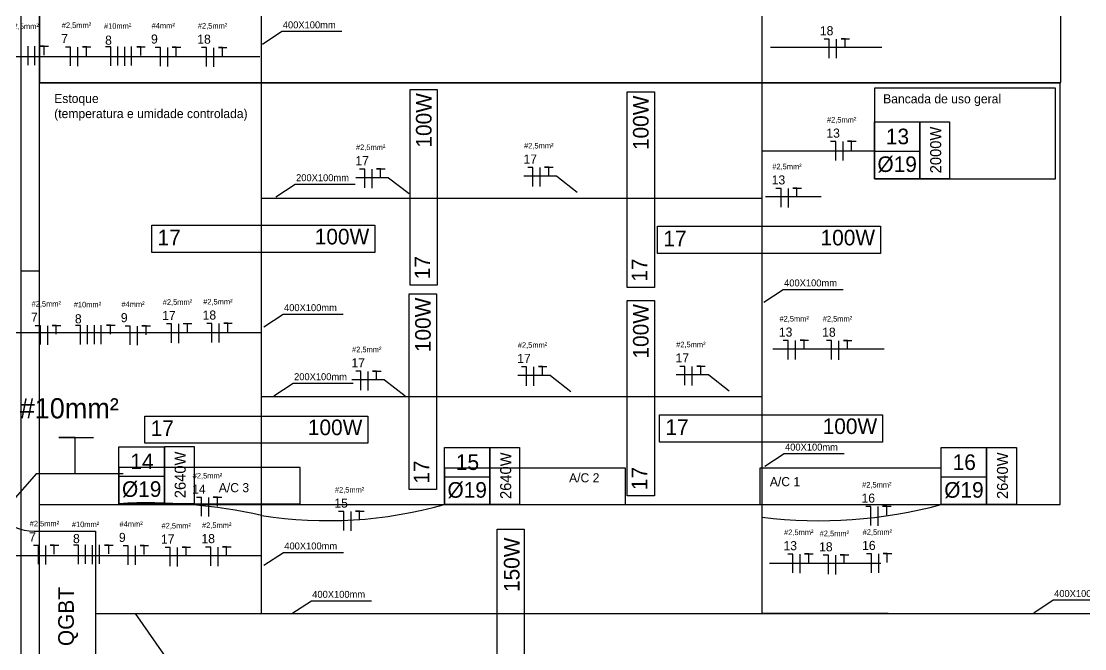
# Model space of a CAD drawing. Extents: x -4780 to 4154, y -1673 to 3208.
# Drawn here: x 150.9 to 216.4, y -405.2 to -366.5 of the extents above; entities that cross this region are included whole.
import ezdxf

# ---------------------------------------------------------------- set-up
doc = ezdxf.new("R2010")
doc.units = 0
doc.header["$MEASUREMENT"] = 0
for name, color, linetype in [('Condutores', 6, 'Continuous'), ('eletrico', 3, 'Continuous'), ('ELETROCALHAS', 3, 'TRACKS'), ('ELÉTRICO', 3, 'Continuous'), ('FUND-ESTACA20T', 30, 'Continuous'), ('MAQUINAS', 7, 'Continuous'), ('PENA02', 2, 'Continuous'), ('pena06', 4, 'Continuous')]:
    doc.layers.add(name, color=color, linetype=linetype)
doc.styles.add('CALIXTO', font='txt')
doc.styles.add('PADRÃO', font='', dxfattribs={"height": 0.2})
doc.styles.add('REGUA80', font='GOTHIC.TTF')
doc.styles.get('PADRÃO').set_extended_font_data('AvantGarde Bk BT')
doc.linetypes.add('TRACKS', pattern='A,0.15,[130,ltypeshp.shx,S=0.25,R=0,X=0,Y=0],0.15', length=0.3)

msp = doc.modelspace()

# ---------------------------------------------------------------- linework, layer by layer
at = {"layer": 'Condutores', "ltscale": 0.015}
for p, q in [((151.279, -369.214), (151.279, -368.043)), ((151.698, -369.205), (151.698, -368.033)), ((152.267, -368.042), (152.018, -368.042)), ((152.018, -368.042), (152.543, -368.042)), ((152.267, -368.588), (152.267, -368.042)), ((153.899, -368.096), (153.586, -368.096)), ((153.899, -369.257), (153.899, -368.096)), ((154.352, -369.274), (154.352, -368.102)), ((154.876, -368.081), (154.627, -368.081)), ((154.627, -368.081), (155.152, -368.081)), ((154.876, -368.627), (154.876, -368.081)), ((156.374, -368.089), (156.061, -368.089)), ((156.374, -369.25), (156.374, -368.089)), ((156.804, -369.237), (156.804, -368.066)), ((157.237, -369.246), (157.237, -368.074)), ((157.656, -369.236), (157.656, -368.065)), ((158.225, -368.074), (157.976, -368.074)), ((157.976, -368.074), (158.501, -368.074)), ((158.225, -368.62), (158.225, -368.074)), ((159.434, -368.121), (159.12, -368.121)), ((159.434, -369.282), (159.434, -368.121)), ((159.887, -369.299), (159.887, -368.127)), ((160.41, -368.106), (160.161, -368.106)), ((160.161, -368.106), (160.686, -368.106)), ((160.41, -368.652), (160.41, -368.106)), ((162.281, -368.13), (161.968, -368.13)), ((162.281, -369.291), (162.281, -368.13)), ((162.734, -369.308), (162.734, -368.136)), ((163.258, -368.115), (163.008, -368.115)), ((163.008, -368.115), (163.534, -368.115)), ((163.258, -368.661), (163.258, -368.115)), ((200.636, -367.612), (200.323, -367.612)), ((200.636, -368.773), (200.636, -367.612)), ((201.089, -368.79), (201.089, -367.618)), ((201.613, -367.597), (201.364, -367.597)), ((201.364, -367.597), (201.889, -367.597)), ((201.613, -368.143), (201.613, -367.597)), ((201.037, -373.918), (200.723, -373.918)), ((201.037, -375.079), (201.037, -373.918)), ((201.49, -375.096), (201.49, -373.924)), ((202.014, -373.903), (201.764, -373.903)), ((201.764, -373.903), (202.289, -373.903)), ((202.014, -374.449), (202.014, -373.903)), ((172.021, -375.617), (171.708, -375.617)), ((172.021, -376.778), (172.021, -375.617)), ((172.475, -376.795), (172.475, -375.623)), ((172.998, -375.602), (172.749, -375.602)), ((172.749, -375.602), (173.274, -375.602)), ((172.998, -376.148), (172.998, -375.602)), ((182.378, -375.518), (182.065, -375.518)), ((182.378, -376.679), (182.378, -375.518)), ((182.831, -376.695), (182.831, -375.524)), ((183.355, -375.503), (183.105, -375.503)), ((183.105, -375.503), (183.631, -375.503)), ((183.355, -376.049), (183.355, -375.503)), ((197.669, -376.802), (197.355, -376.802)), ((197.669, -377.963), (197.669, -376.802)), ((198.122, -377.98), (198.122, -376.808)), ((198.646, -376.787), (198.396, -376.787)), ((198.396, -376.787), (198.921, -376.787)), ((198.646, -377.333), (198.646, -376.787)), ((160.119, -385.156), (159.805, -385.156)), ((160.119, -386.317), (160.119, -385.156)), ((160.572, -386.334), (160.572, -385.162)), ((160.846, -385.141), (161.371, -385.141)), ((161.095, -385.687), (161.095, -385.141)), ((162.61, -385.131), (162.297, -385.131)), ((162.61, -386.292), (162.61, -385.131)), ((163.063, -386.309), (163.063, -385.137)), ((163.587, -385.116), (163.338, -385.116)), ((163.338, -385.116), (163.863, -385.116)), ((163.587, -385.662), (163.587, -385.116)), ((152.039, -385.265), (151.725, -385.265)), ((152.039, -386.426), (152.039, -385.265)), ((152.492, -386.443), (152.492, -385.271)), ((153.015, -385.25), (152.766, -385.25)), ((152.766, -385.25), (153.291, -385.25)), ((153.015, -385.796), (153.015, -385.25)), ((154.514, -385.258), (154.201, -385.258)), ((154.514, -386.419), (154.514, -385.258)), ((154.944, -386.406), (154.944, -385.234)), ((155.376, -386.415), (155.376, -385.243)), ((155.796, -386.405), (155.796, -385.234)), ((156.365, -385.243), (156.116, -385.243)), ((156.116, -385.243), (156.641, -385.243)), ((156.365, -385.789), (156.365, -385.243)), ((157.573, -385.29), (157.26, -385.29)), ((157.573, -386.451), (157.573, -385.29)), ((158.026, -386.468), (158.026, -385.296)), ((158.55, -385.275), (158.301, -385.275)), ((158.301, -385.275), (158.826, -385.275)), ((158.55, -385.821), (158.55, -385.275)), ((198.112, -386.18), (197.798, -386.18)), ((198.112, -387.341), (198.112, -386.18)), ((198.565, -387.357), (198.565, -386.186)), ((199.088, -386.165), (198.839, -386.165)), ((198.839, -386.165), (199.364, -386.165)), ((199.088, -386.711), (199.088, -386.165)), ((200.779, -386.187), (200.466, -386.187)), ((200.779, -387.348), (200.779, -386.187)), ((201.233, -387.365), (201.233, -386.193)), ((201.756, -386.172), (201.507, -386.172)), ((201.507, -386.172), (202.032, -386.172)), ((201.756, -386.718), (201.756, -386.172)), ((181.993, -387.802), (181.68, -387.802)), ((181.993, -388.963), (181.993, -387.802)), ((182.447, -388.979), (182.447, -387.808)), ((182.97, -387.787), (182.721, -387.787)), ((182.721, -387.787), (183.246, -387.787)), ((182.97, -388.333), (182.97, -387.787)), ((191.747, -387.772), (191.434, -387.772)), ((191.747, -388.933), (191.747, -387.772)), ((192.201, -388.95), (192.201, -387.778)), ((192.724, -387.757), (192.475, -387.757)), ((192.475, -387.757), (193, -387.757)), ((192.724, -388.303), (192.724, -387.757)), ((171.779, -388.075), (171.465, -388.075)), ((171.779, -389.236), (171.779, -388.075)), ((172.232, -389.253), (172.232, -388.081)), ((172.756, -388.06), (172.506, -388.06)), ((172.506, -388.06), (173.031, -388.06)), ((172.756, -388.606), (172.756, -388.06)), ((161.966, -395.853), (161.653, -395.853)), ((161.966, -397.014), (161.966, -395.853)), ((162.419, -397.031), (162.419, -395.86)), ((162.943, -395.838), (162.694, -395.838)), ((162.694, -395.838), (163.219, -395.838)), ((162.943, -396.384), (162.943, -395.838)), ((170.726, -396.72), (170.412, -396.72)), ((170.726, -397.881), (170.726, -396.72)), ((171.179, -397.898), (171.179, -396.726)), ((171.702, -396.705), (171.453, -396.705)), ((171.453, -396.705), (171.978, -396.705)), ((171.702, -397.251), (171.702, -396.705)), ((203.201, -396.412), (202.888, -396.412)), ((203.201, -397.573), (203.201, -396.412)), ((203.655, -397.59), (203.655, -396.418)), ((204.178, -396.397), (203.929, -396.397)), ((203.929, -396.397), (204.454, -396.397)), ((204.178, -396.943), (204.178, -396.397)), ((151.921, -398.807), (151.608, -398.807)), ((151.921, -399.968), (151.921, -398.807)), ((152.375, -399.985), (152.375, -398.813)), ((152.898, -398.792), (152.649, -398.792)), ((152.649, -398.792), (153.174, -398.792)), ((152.898, -399.338), (152.898, -398.792)), ((154.397, -398.8), (154.083, -398.8)), ((154.397, -399.961), (154.397, -398.8)), ((154.827, -399.948), (154.827, -398.777)), ((155.259, -399.957), (155.259, -398.785)), ((155.679, -399.947), (155.679, -398.776)), ((156.248, -398.785), (155.998, -398.785)), ((155.998, -398.785), (156.524, -398.785)), ((156.248, -399.331), (156.248, -398.785)), ((157.456, -398.832), (157.143, -398.832)), ((157.456, -399.993), (157.456, -398.832)), ((157.909, -400.01), (157.909, -398.838)), ((158.433, -398.817), (158.183, -398.817)), ((158.183, -398.817), (158.709, -398.817)), ((158.433, -399.363), (158.433, -398.817)), ((160.045, -398.933), (159.732, -398.933)), ((160.045, -400.095), (160.045, -398.933)), ((160.498, -400.111), (160.498, -398.94)), ((161.022, -398.918), (160.773, -398.918)), ((160.773, -398.918), (161.298, -398.918)), ((161.022, -399.464), (161.022, -398.918)), ((162.537, -398.909), (162.223, -398.909)), ((162.537, -400.07), (162.537, -398.909)), ((162.99, -400.086), (162.99, -398.915)), ((163.513, -398.894), (163.264, -398.894)), ((163.264, -398.894), (163.789, -398.894)), ((163.513, -399.44), (163.513, -398.894)), ((198.395, -399.343), (198.082, -399.343)), ((198.395, -400.504), (198.395, -399.343)), ((198.848, -400.52), (198.848, -399.349)), ((199.372, -399.328), (199.122, -399.328)), ((199.122, -399.328), (199.648, -399.328)), ((199.372, -399.874), (199.372, -399.328)), ((200.588, -399.411), (200.274, -399.411)), ((200.588, -400.572), (200.588, -399.411)), ((201.041, -400.589), (201.041, -399.417)), ((201.565, -399.396), (201.315, -399.396)), ((201.315, -399.396), (201.84, -399.396)), ((201.565, -399.942), (201.565, -399.396)), ((203.237, -399.327), (202.924, -399.327)), ((203.237, -400.489), (203.237, -399.327)), ((203.69, -400.505), (203.69, -399.334)), ((204.214, -399.312), (203.965, -399.312)), ((203.965, -399.312), (204.49, -399.312)), ((204.214, -399.858), (204.214, -399.312))]:
    msp.add_line(p, q, dxfattribs=at)
at = {"layer": 'Condutores'}
for p, q in [((203.874, -368.13), (197.011, -368.13)), ((165.551, -368.699), (135.377, -368.699)), ((183.847, -376.049), (181.831, -376.049)), ((183.847, -376.049), (185.11, -377.029)), ((173.49, -376.148), (171.474, -376.148)), ((173.49, -376.148), (174.753, -377.128)), ((200.143, -377.327), (196.711, -377.327)), ((165.667, -385.705), (133.71, -385.705)), ((204.017, -386.705), (197.154, -386.705)), ((183.463, -388.333), (181.446, -388.333)), ((183.463, -388.333), (184.725, -389.313)), ((193.217, -388.303), (191.2, -388.303)), ((193.217, -388.303), (194.479, -389.284)), ((173.248, -388.606), (171.232, -388.606)), ((173.248, -388.606), (174.511, -389.586)), ((165.667, -399.449), (134.181, -399.449)), ((203.825, -399.929), (196.963, -399.929)), ((162.101, -408.995), (157.892, -403.006)), ((204.277, -402.993), (196.501, -402.993))]:
    msp.add_line(p, q, dxfattribs=at)
at = {"layer": 'ELETROCALHAS'}
for p, q in [((165.667, -403.006), (165.667, -250.455)), ((196.501, -402.993), (196.501, -250.442)), ((165.649, -377.41), (196.483, -377.41)), ((165.667, -389.62), (196.501, -389.62)), ((155.443, -403.006), (237.058, -403.006))]:
    msp.add_line(p, q, dxfattribs=at)
at = {"layer": 'ELÉTRICO'}
for p, q in [((165.722, -367.915), (166.92, -367.126)), ((166.92, -367.126), (170.616, -367.126)), ((203.417, -374.509), (196.501, -374.509)), ((203.417, -374.509), (206.222, -374.509)), ((166.541, -377.334), (167.739, -376.545)), ((167.739, -376.545), (171.435, -376.545)), ((196.604, -383.818), (197.802, -383.029)), ((197.802, -383.029), (201.498, -383.029)), ((165.797, -385.34), (166.994, -384.552)), ((166.994, -384.552), (170.691, -384.552)), ((166.416, -389.596), (167.614, -388.807)), ((167.614, -388.807), (171.31, -388.807)), ((196.661, -393.933), (197.859, -393.145)), ((197.859, -393.145), (201.555, -393.145)), ((151.795, -394.371), (149.464, -397.021)), ((151.795, -394.371), (157.138, -394.371)), ((156.876, -394.53), (159.681, -394.53)), ((176.927, -394.582), (179.732, -394.582)), ((207.532, -394.582), (210.337, -394.582)), ((165.813, -400.027), (167.011, -399.238)), ((167.011, -399.238), (170.707, -399.238)), ((167.536, -403.006), (168.734, -402.217)), ((168.734, -402.217), (172.43, -402.217)), ((213.239, -402.956), (214.437, -402.168)), ((214.437, -402.168), (218.133, -402.168))]:
    msp.add_line(p, q, dxfattribs=at)
at = {"layer": 'ELÉTRICO', "ltscale": 0.015}
for p, q in [((154.191, -392.154), (153.179, -392.154)), ((153.179, -392.154), (155.312, -392.154)), ((154.191, -394.371), (154.191, -392.154))]:
    msp.add_line(p, q, dxfattribs=at)
at = {"layer": 'ELÉTRICO'}
for points in [[(174.821, -382.759), (174.821, -370.708), (176.495, -370.708), (176.495, -382.759)], [(188.191, -382.912), (188.191, -370.861), (189.865, -370.861), (189.865, -382.912)], [(203.417, -372.702), (206.222, -372.702), (206.222, -376.214), (203.417, -376.214)], [(206.222, -372.701), (208.057, -372.701), (208.057, -376.214), (206.222, -376.214)], [(158.903, -379.078), (172.635, -379.078), (172.635, -380.752), (158.903, -380.752)], [(190.064, -379.138), (203.795, -379.138), (203.795, -380.812), (190.064, -380.812)], [(174.769, -395.363), (174.769, -383.312), (176.443, -383.312), (176.443, -395.363)], [(188.191, -395.758), (188.191, -383.706), (189.865, -383.706), (189.865, -395.758)], [(158.478, -390.833), (172.21, -390.833), (172.21, -392.507), (158.478, -392.507)], [(190.192, -390.761), (203.924, -390.761), (203.924, -392.435), (190.192, -392.435)], [(156.876, -392.723), (159.681, -392.723), (159.681, -396.235), (156.876, -396.235)], [(159.681, -392.721), (161.516, -392.721), (161.516, -396.235), (159.681, -396.235)], [(176.927, -392.775), (179.732, -392.775), (179.732, -396.287), (176.927, -396.287)], [(179.732, -392.774), (181.567, -392.774), (181.567, -396.287), (179.732, -396.287)], [(207.532, -392.775), (210.337, -392.775), (210.337, -396.287), (207.532, -396.287)], [(210.337, -392.774), (212.172, -392.774), (212.172, -396.287), (210.337, -396.287)], [(151.982, -408.343), (151.982, -397.927), (155.443, -397.927), (155.443, -408.343)], [(180.175, -408.242), (180.175, -397.813), (181.849, -397.813), (181.849, -408.242)]]:
    msp.add_lwpolyline(points, close=True, dxfattribs=at)
for centre, radius, start, end in [((151.76, -394.394), 3.54, 194.34824, 273.58682), ((158.664, -428.41), 32.225, 77.44851, 93.18059), ((169.773, -370.928), 26.349, 261.03543, 285.75478), ((200.012, -368.477), 28.809, 263.00017, 285.13114)]:
    msp.add_arc(centre, radius, start, end, dxfattribs=at)
at = {"layer": 'FUND-ESTACA20T', "linetype": 'Continuous'}
for p, q in [((150.865, -382.442), (150.865, -381.325)), ((151.982, -382.442), (151.982, -381.325))]:
    msp.add_line(p, q, dxfattribs=at)
at = {"layer": 'MAQUINAS'}
for points in [[(151.979, -370.272), (214.898, -370.272), (214.898, -243.376), (151.979, -243.376)], [(151.961, -396.287), (214.865, -396.287), (214.865, -370.317), (151.961, -370.317)], [(203.417, -376.214), (214.587, -376.214), (214.587, -370.629), (203.417, -370.629)], [(156.876, -394.001), (156.876, -396.235), (168.046, -396.235), (168.046, -394.001)], [(176.927, -394.053), (176.927, -396.287), (188.097, -396.287), (188.097, -394.053)], [(196.362, -394.053), (196.362, -396.287), (207.532, -396.287), (207.532, -394.053)]]:
    msp.add_lwpolyline(points, close=True, dxfattribs=at)
at = {"layer": 'PENA02'}
msp.add_line((150.865, -381.883), (151.982, -381.883), dxfattribs=at)
at = {"layer": 'pena06'}
for p, q in [((150.865, -409.808), (150.865, -242.259)), ((151.982, -409.808), (151.982, -271.58))]:
    msp.add_line(p, q, dxfattribs=at)

# ---------------------------------------------------------------- texts
at = {"layer": 'Condutores', "style": 'REGUA80'}
for s, height, p in [('18', 0.5596, (200.061, -367.372)), ('7', 0.56, (153.324, -367.856)), ('8', 0.56, (156.03, -367.953)), ('9', 0.56, (158.859, -367.881)), ('18', 0.5596, (161.706, -367.89)), ('13', 0.5596, (200.462, -373.678)), ('17', 0.5596, (181.803, -375.277)), ('17', 0.5596, (171.446, -375.377)), ('13', 0.5596, (197.094, -376.562)), ('7', 0.56, (151.463, -385.025)), ('8', 0.56, (154.169, -385.122)), ('9', 0.56, (156.998, -385.05)), ('17', 0.5596, (159.543, -384.916)), ('18', 0.5596, (162.035, -384.891)), ('13', 0.5596, (197.536, -385.939)), ('18', 0.5596, (200.204, -385.947)), ('17', 0.5596, (181.418, -387.561)), ('17', 0.5596, (191.172, -387.532)), ('17', 0.5596, (171.204, -387.835)), ('14', 0.5596, (161.391, -395.613)), ('16', 0.5596, (202.626, -396.172)), ('15', 0.5596, (170.151, -396.48)), ('7', 0.56, (151.346, -398.567)), ('8', 0.56, (154.052, -398.664)), ('9', 0.56, (156.881, -398.592)), ('17', 0.5596, (159.47, -398.693)), ('18', 0.5596, (161.962, -398.668)), ('13', 0.5596, (197.82, -399.102)), ('18', 0.5596, (200.013, -399.171)), ('16', 0.5596, (202.662, -399.087))]:
    msp.add_text(s, height=height, dxfattribs=at).set_placement(p)
at = {"layer": 'Condutores', "ltscale": 0.015, "char_height": 0.3434, "attachment_point": 1, "style": 'PADRÃO'}
for s, insert in [('#2,5mm²', (150.134, -366.647)), ('#2,5mm²', (153.36, -366.581)), ('#10mm²', (155.959, -366.627)), ('#4mm²', (158.895, -366.606)), ('#2,5mm²', (161.742, -366.615)), ('#2,5mm²', (200.498, -372.403)), ('#2,5mm²', (181.839, -374.003)), ('#2,5mm²', (171.483, -374.102)), ('#2,5mm²', (197.13, -375.287)), ('#2,5mm²', (151.5, -383.75)), ('#10mm²', (154.098, -383.796)), ('#4mm²', (157.034, -383.775)), ('#2,5mm²', (159.58, -383.641)), ('#2,5mm²', (162.071, -383.616)), ('#2,5mm²', (197.573, -384.665)), ('#2,5mm²', (200.24, -384.672)), ('#2,5mm²', (181.455, -386.287)), ('#2,5mm²', (191.209, -386.257)), ('#2,5mm²', (171.24, -386.56)), ('#2,5mm²', (161.427, -394.338)), ('#2,5mm²', (202.663, -394.897)), ('#2,5mm²', (170.187, -395.205)), ('#2,5mm²', (151.383, -397.292)), ('#10mm²', (153.981, -397.338)), ('#4mm²', (156.917, -397.317)), ('#2,5mm²', (159.506, -397.419)), ('#2,5mm²', (161.998, -397.394)), ('#2,5mm²', (197.856, -397.828)), ('#2,5mm²', (200.049, -397.896)), ('#2,5mm²', (202.698, -397.813))]:
    msp.add_mtext_dynamic_manual_height_columns(s, width=2.08242, gutter_width=42.92, heights=[0], dxfattribs=dict(at, insert=insert))
at = {"layer": 'eletrico', "style": 'REGUA80'}
for s, height, p in [('400X100mm', 0.4297, (166.975, -366.945)), ('13', 0.9607, (204.128, -374.085)), ('Ø19', 0.9607, (203.609, -375.794)), ('200X100mm', 0.4297, (167.794, -376.363)), ('100W', 0.9607, (168.944, -380.257)), ('17', 0.9607, (159.261, -380.311)), ('17', 0.9607, (190.421, -380.371)), ('100W', 0.9607, (200.105, -380.317)), ('400X100mm', 0.4297, (197.857, -382.847)), ('400X100mm', 0.4297, (167.049, -384.37)), ('200X100mm', 0.4297, (167.669, -388.625)), ('17', 0.9607, (158.836, -392.065)), ('100W', 0.9607, (168.52, -392.012)), ('17', 0.9607, (190.55, -391.994)), ('100W', 0.9607, (200.234, -391.941)), ('400X100mm', 0.4297, (197.914, -392.963)), ('14', 0.9607, (157.587, -394.105)), ('15', 0.9607, (177.638, -394.158)), ('16', 0.9607, (208.243, -394.158)), ('Ø19', 0.9607, (157.069, -395.815)), ('Ø19', 0.9607, (177.12, -395.867)), ('Ø19', 0.9607, (207.724, -395.867)), ('400X100mm', 0.4297, (167.066, -399.057)), ('400X100mm', 0.4297, (168.789, -402.036)), ('400X100mm', 0.4297, (214.492, -401.986))]:
    msp.add_text(s, height=height, dxfattribs=at).set_placement(p)
for s, height, p in [('100W', 0.9607, (176.139, -374.291)), ('100W', 0.9607, (189.51, -374.444)), ('2000W', 0.6777, (207.534, -375.875)), ('17', 0.9607, (176.053, -382.401)), ('17', 0.9607, (189.424, -382.554)), ('100W', 0.9607, (176.088, -386.895)), ('100W', 0.9607, (189.51, -387.29)), ('2640W', 0.6777, (160.993, -395.896)), ('2640W', 0.6777, (181.044, -395.948)), ('2640W', 0.6777, (211.649, -395.948)), ('17', 0.9607, (176.002, -395.006)), ('17', 0.9607, (189.424, -395.4)), ('150W', 0.9607, (181.558, -401.68)), ('QGBT', 0.9607, (154.102, -405.01))]:
    msp.add_text(s, height=height, rotation=90, dxfattribs=at).set_placement(p)
at = {"layer": 'ELÉTRICO', "ltscale": 0.015, "insert": (150.77, -389.735), "char_height": 1.244, "attachment_point": 1, "style": 'PADRÃO'}
msp.add_mtext_dynamic_manual_height_columns('#10mm²', width=7.5444, gutter_width=155.494, heights=[0], dxfattribs=at)
at = {"layer": 'MAQUINAS', "char_height": 0.5585, "attachment_point": 1, "style": 'CALIXTO'}
for s, insert, width in [('Estoque \\P(temperatura e umidade controlada)', (152.892, -370.984), 16.52589), ('Bancada de uso geral', (203.959, -371.005), 9.01591), ('A/C 2', (184.612, -394.361), 4.97884), ('A/C 3', (163.032, -394.968), 4.97884), ('A/C 1', (196.98, -394.598), 4.97884)]:
    msp.add_mtext(s, dxfattribs=dict(at, insert=insert, width=width))

doc.saveas('drawing.dxf')
